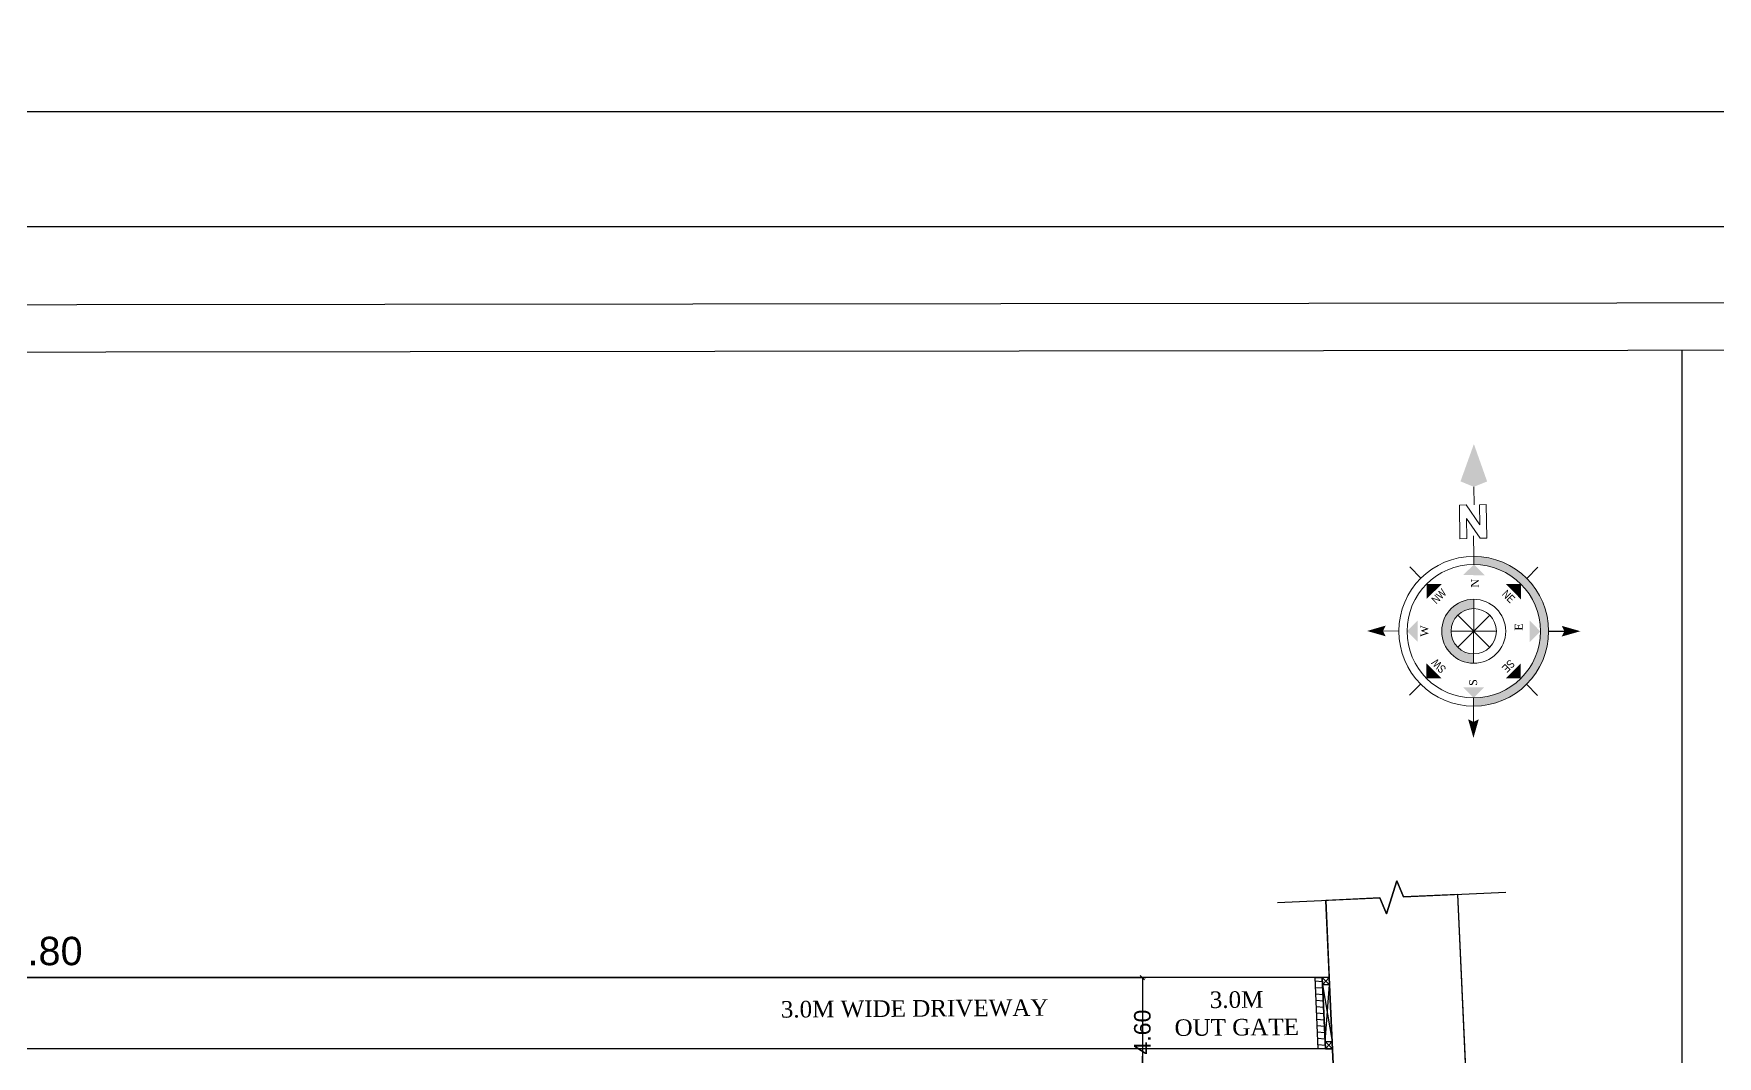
# Model space of a CAD drawing. Header units: metres. Extents: x 0 to 2231, y 0 to 2243.
# Drawn here: x 1953.3 to 2024.4, y 2198.4 to 2241.6 of the extents above; entities that cross this region are included whole.
import ezdxf
from ezdxf.enums import TextEntityAlignment as Align

# ---------------------------------------------------------------- set-up
doc = ezdxf.new("R2010")
doc.units = ezdxf.units.M
for name, color, linetype in [('00', 7, 'Continuous'), ('AS_AT_SITE', 6, 'Continuous'), ('BLK_1_LVL_0_SIDE_SETBACK1', 171, 'Continuous'), ('FMB_OR_PLR', 70, 'Continuous'), ('PLOT_BOUNDARY', 70, 'Continuous'), ('SUPER_IMPOSED', 5, 'Continuous')]:
    doc.layers.add(name, color=color, linetype=linetype)
doc.styles.add('i', font='romantic.ttf')
doc.styles.add('RomanS', font='ARIALN.TTF')
doc.styles.get("Standard").update_dxf_attribs({"font": 'arial.ttf'})
doc.dimstyles.get("Standard").update_dxf_attribs({"dimtxt": 0.18, "dimasz": 0.18, "dimexe": 0.18, "dimexo": 0.0625, "dimgap": 0.09, "dimtad": 0, "dimtih": 1, "dimtoh": 1, "dimdec": 4, "dimzin": 0, "dimdsep": 46, "dimtxsty": 'Standard', "dimcen": 0.09, "dimadec": 0, "dimazin": 0, "dimtfac": 1, "dimtdec": 4, "dimtofl": 0, "dimtmove": 0, "dimatfit": 3, "dimfxl": 0, "dimtolj": 1, "dimtzin": 0, "dimarcsym": 0})
doc.dimstyles.new('STANDARD$0', dxfattribs={"dimtxt": 0.25, "dimasz": 0.18, "dimexe": 0.15, "dimexo": 0.15, "dimgap": 0.1, "dimtad": 0, "dimzin": 0, "dimdsep": 46, "dimtxsty": 'Standard', "dimblk": 'OBLIQUE', "dimcen": 0.0625, "dimdle": 0.02, "dimadec": 0, "dimazin": 0, "dimtfac": 1, "dimtix": 1, "dimtofl": 0, "dimtmove": 2, "dimatfit": 3, "dimldrblk": 'OBLIQUE', "dimfxl": 0, "dimtolj": 1, "dimtzin": 0, "dimarcsym": 0})

# ---------------------------------------------------------------- blocks, each defined once
blk = doc.blocks.new('*D377')
at = {"layer": 'Defpoints', "color": 0}
for p in [(2008.02, 2202.813), (1900.22, 2201.696), (2008.02, 2201.697)]:
    blk.add_point(p, dxfattribs=at)
at = {"color": 0, "insert": (1952.79, 2202.813), "char_height": 1.2, "attachment_point": 5}
blk.add_mtext('\\A1;107.80', dxfattribs=at)
blk = doc.blocks.new('*D379')
at = {"layer": 'Defpoints', "color": 0}
for p in [(2008.02, 2201.697), (2010.057, 2157.543), (2010.891, 2157.582)]:
    blk.add_point(p, dxfattribs=at)
at = {"color": 0, "insert": (2009.937, 2178.265), "char_height": 1.2, "attachment_point": 5}
blk.add_mtext('\\A1;44.2000', dxfattribs=at)
blk = doc.blocks.new('_Oblique')
at = {"color": 0, "lineweight": -2}
blk.add_line((-0.5, -0.5), (0.5, 0.5), dxfattribs=at)
blk = doc.blocks.new('*D451')
at = {"color": 0, "lineweight": -2}
for p, q in [((2000.128, 2201.717), (2000.128, 2200.418)), ((2000.128, 2201.697), (2000.278, 2201.697)), ((2000.128, 2197.076), (2000.128, 2198.374)), ((2000.128, 2197.096), (2000.278, 2197.096))]:
    blk.add_line(p, q, dxfattribs=at)
at = {"layer": 'Defpoints', "color": 0}
for p in [(2000.128, 2201.697), (2000.128, 2201.697), (2000.128, 2197.096)]:
    blk.add_point(p, dxfattribs=at)
at = {"color": 0, "lineweight": -2, "xscale": 0.18, "yscale": 0.18, "zscale": 0.18}
for p, rotation in [((2000.128, 2201.697), 90), ((2000.128, 2197.096), 270)]:
    blk.add_blockref('_Oblique', p, dxfattribs=dict(at, rotation=rotation))
at = {"color": 0, "insert": (2000.128, 2199.396), "char_height": 0.7, "attachment_point": 5, "rotation": 90}
blk.add_mtext('\\A1;4.60', dxfattribs=at)
blk = doc.blocks.new('DIRECTION')
at = {"layer": '00', "lineweight": 20}
h = blk.add_hatch(color=7, dxfattribs=at)
h.paths.add_polyline_path([(2374.98, 1163.408), (2374.977, 1163.285, 1), (2375.022, 1165.532), (2375.02, 1165.409, -1)])
h.paths.add_polyline_path([(2375.007, 1164.748), (2375.009, 1164.889, 1), (2374.99, 1163.928), (2374.993, 1164.069, -1)])
at = {"layer": '00', "color": 7, "lineweight": 20}
for p, q in [((2375.04, 1166.575), (2375.042, 1166.306)), ((2375.022, 1165.532), (2375.02, 1165.841))]:
    blk.add_line(p, q, dxfattribs=at)
at = {"layer": '00', "color": 7, "linetype": 'ByBlock', "lineweight": 20}
for p, q in [((2374.818, 1165.8), (2374.818, 1166.305)), ((2374.818, 1166.305), (2374.919, 1166.305)), ((2374.919, 1166.305), (2375.12, 1166.002)), ((2375.12, 1166.002), (2375.12, 1166.305)), ((2375.12, 1166.305), (2375.221, 1166.305)), ((2375.221, 1166.305), (2375.221, 1165.8)), ((2375.12, 1165.8), (2374.919, 1166.103)), ((2374.919, 1166.103), (2374.919, 1165.8)), ((2374.919, 1165.8), (2374.818, 1165.8)), ((2375.221, 1165.8), (2375.12, 1165.8)), ((2375.022, 1165.532), (2375.02, 1165.409)), ((2374.221, 1165.219), (2374.057, 1165.39)), ((2375.81, 1165.187), (2375.981, 1165.352)), ((2374.993, 1164.069), (2375.007, 1164.748)), ((2375.007, 1164.748), (2374.993, 1164.069)), ((2375.007, 1164.748), (2375.009, 1164.889)), ((2373.876, 1164.431), (2373.639, 1164.436)), ((2374.66, 1164.415), (2375.339, 1164.402)), ((2375.339, 1164.402), (2374.66, 1164.415)), ((2374.755, 1164.173), (2375.245, 1164.644)), ((2375.245, 1164.644), (2374.755, 1164.173)), ((2375.235, 1164.163), (2374.764, 1164.653)), ((2374.764, 1164.653), (2375.235, 1164.163)), ((2376.123, 1164.389), (2376.361, 1164.384)), ((2376.123, 1164.386), (2376.361, 1164.381)), ((2374.993, 1164.069), (2374.99, 1163.928)), ((2374.189, 1163.63), (2374.018, 1163.465)), ((2374.977, 1163.285), (2374.98, 1163.408)), ((2375.778, 1163.598), (2375.943, 1163.427)), ((2374.977, 1163.285), (2374.973, 1163.047))]:
    blk.add_line(p, q, dxfattribs=at)
for radius in [1.124, 1.001, 0.48, 0.34]:
    blk.add_circle((2375, 1164.408), radius, dxfattribs=at)
for points in [[(2375.052, 1167.216), (2374.841, 1166.659), (2375.04, 1166.575)], [(2375.04, 1166.575), (2375.241, 1166.651), (2375.052, 1167.216)], [(2375.02, 1165.409), (2375.177, 1165.246), (2374.856, 1165.252)], [(2374.306, 1165.13), (2374.533, 1165.126), (2374.302, 1164.904)], [(2375.722, 1165.102), (2375.717, 1164.875), (2375.495, 1165.106)], [(2373.399, 1164.44), (2373.68, 1164.515), (2373.639, 1164.436)], [(2373.677, 1164.355), (2373.639, 1164.436), (2373.399, 1164.44)], [(2373.999, 1164.428), (2374.162, 1164.585), (2374.156, 1164.265)], [(2376, 1164.388), (2375.837, 1164.231), (2375.844, 1164.552)], [(2376.601, 1164.38), (2376.322, 1164.465), (2376.361, 1164.384)], [(2376.319, 1164.305), (2376.361, 1164.384), (2376.601, 1164.38)], [(2374.278, 1163.715), (2374.283, 1163.941), (2374.504, 1163.71)], [(2375.693, 1163.687), (2375.467, 1163.691), (2375.698, 1163.913)], [(2374.98, 1163.408), (2374.823, 1163.571), (2375.143, 1163.565)], [(2374.968, 1162.807), (2374.893, 1163.089), (2374.973, 1163.047)], [(2375.053, 1163.086), (2374.973, 1163.047), (2374.968, 1162.807)]]:
    blk.add_solid(points, dxfattribs=at)
at = {"layer": '00', "color": 7, "lineweight": 20}
for s, height, rotation, style, p in [('N', 0.12, 88.8543, 'i', (2375.094, 1165.126)), ('NW', 0.1201, 43.8543, 'RomanS', (2374.528, 1164.899)), ('NE', 0.1201, 313.8543, 'RomanS', (2375.49, 1164.879)), ('W', 0.12, 88.8543, 'i', (2374.319, 1164.422)), ('E', 0.12, 88.8543, 'i', (2375.736, 1164.459)), ('SW', 0.1201, 133.8543, 'RomanS', (2374.509, 1163.937)), ('SE', 0.1201, 223.8543, 'RomanS', (2375.47, 1163.918)), ('S', 0.12, 88.8543, 'i', (2375.037, 1163.637))]:
    blk.add_text(s, height=height, rotation=rotation, dxfattribs=dict(at, style=style)).set_placement(p, align=Align.CENTER)
blk = doc.blocks.new('*D567')
at = {"color": 0, "lineweight": -2}
for p, q in [((1887.03, 2238.278), (2048.761, 2238.278)), ((1887.05, 2238.128), (1887.05, 2238.428)), ((2231.394, 2238.278), (2069.663, 2238.278)), ((2231.374, 2238.128), (2231.374, 2238.428))]:
    blk.add_line(p, q, dxfattribs=at)
at = {"layer": 'Defpoints', "color": 0}
for p in [(2231.374, 2238.278), (1887.05, 2233.422), (2231.374, 2233.422)]:
    blk.add_point(p, dxfattribs=at)
at = {"color": 0, "lineweight": -2, "xscale": 0.18, "yscale": 0.18, "zscale": 0.18, "rotation": 180}
blk.add_blockref('_Oblique', (1887.05, 2238.278), dxfattribs=at)
at = {"color": 0, "lineweight": -2, "xscale": 0.18, "yscale": 0.18, "zscale": 0.18}
blk.add_blockref('_Oblique', (2231.374, 2238.278), dxfattribs=at)
at = {"color": 0, "insert": (2059.212, 2238.278), "char_height": 5, "attachment_point": 5}
blk.add_mtext('\\A1;344.32', dxfattribs=at)

msp = doc.modelspace()

# ---------------------------------------------------------------- hatches: boundary and pattern name
h = msp.add_hatch()
h.set_pattern_fill('ANSI31', color=256, scale=0.084, angle=130)
h.set_pattern_definition([(175, (-65731.8925, -38791.07246), (-0.0232444366, -0.265685126), [])])
h.paths.add_polyline_path([(2007.41973, 2201.69651), (2007.72005, 2201.69651), (2007.85844, 2198.69651), (2007.55812, 2198.69651)])

# ---------------------------------------------------------------- linework, layer by layer
for p, q in [((2022.91378, 2228.17098), (2022.91378, 2126.57098)), ((2015.8966, 2152.11691), (2013.44732, 2205.21407)), ((2010.31926, 2151.85963), (2007.86998, 2204.9568)), ((2008.02037, 2201.69651), (1900.22037, 2201.69651)), ((2007.55812, 2198.69651), (2007.41973, 2201.69651)), ((2007.85844, 2198.69651), (2007.72005, 2201.69651)), ((2007.72005, 2201.69651), (2008.03421, 2201.39651)), ((2007.73389, 2201.39651), (2008.02037, 2201.69651)), ((2008.03421, 2201.39651), (2007.73389, 2201.39651)), ((2007.73389, 2201.39651), (2008.14492, 2198.99651)), ((2007.8446, 2198.99651), (2008.03421, 2201.39651)), ((2008.15875, 2198.69651), (1921.56232, 2198.69651)), ((2007.8446, 2198.99651), (2008.14492, 2198.99651)), ((2007.8446, 2198.99651), (2008.15875, 2198.69651)), ((2007.85844, 2198.69651), (2008.14492, 2198.99651)), ((2007.85844, 2198.69651), (2008.15875, 2198.69651))]:
    msp.add_line(p, q)
for points in [[(1887.04979, 2233.42151), (2231.37444, 2233.42151), (2231.37444, 2121.45315), (1887.04979, 2121.45315)], [(1890.03211, 2230.05315), (2228.37444, 2230.42151), (2228.37444, 2124.82151), (1890.03211, 2124.45315)], [(1892.03211, 2228.05315), (2226.37444, 2228.42151), (2226.37444, 2126.82151), (1892.03211, 2126.45315)], [(2013.44732, 2205.21407), (2011.15812, 2205.10848), (2010.87673, 2205.7831), (2010.44056, 2204.38778), (2010.15918, 2205.0624), (2007.86998, 2204.9568), (2008.02037, 2201.69651), (2010.05707, 2157.54345), (2010.31926, 2151.85963), (2012.60846, 2151.96523), (2012.88984, 2151.29061), (2013.32601, 2152.68593), (2013.6074, 2152.01131), (2015.8966, 2152.11691)]]:
    msp.add_lwpolyline(points, close=True)
for points in [[(2005.84086, 2204.8632), (2010.15918, 2205.0624), (2010.44056, 2204.38778), (2010.87673, 2205.7831), (2011.15812, 2205.10848), (2015.47643, 2205.30767)], [(2007.41973, 2201.69651), (2007.72005, 2201.69651), (2007.85844, 2198.69651), (2007.55812, 2198.69651), (2007.41973, 2201.69651)]]:
    msp.add_lwpolyline(points)
at = {"layer": 'AS_AT_SITE', "color": 6}
msp.add_lwpolyline([(2008.02037, 2201.69651), (1900.22037, 2201.69651), (1901.94556, 2145.3229), (2010.05707, 2157.54345)], close=True, dxfattribs=at)
at = {"layer": 'BLK_1_LVL_0_SIDE_SETBACK1', "color": 171}
msp.add_lwpolyline([(1924.38509, 2197.09561), (1924.38509, 2201.69651), (2000.12832, 2201.69651), (2000.12832, 2197.09561)], close=True, dxfattribs=at)
at = {"layer": 'FMB_OR_PLR', "color": 70}
msp.add_lwpolyline([(2008.02037, 2201.69651), (1900.22037, 2201.69651), (1901.94556, 2145.3229), (2010.05707, 2157.54345)], close=True, dxfattribs=at)
at = {"layer": 'PLOT_BOUNDARY'}
msp.add_lwpolyline([(2008.02037, 2201.69651), (1900.22037, 2201.69651), (1901.94556, 2145.3229), (2010.05707, 2157.54345)], close=True, dxfattribs=at)
at = {"layer": 'SUPER_IMPOSED', "color": 5}
msp.add_lwpolyline([(2008.02037, 2201.69651), (1900.22037, 2201.69651), (1901.94556, 2145.3229), (2010.05707, 2157.54345)], close=True, dxfattribs=at)

# ---------------------------------------------------------------- block references
at = {"xscale": 2.814319610250417, "yscale": 2.814319610250417, "zscale": 2.814319610250417, "rotation": 1.005774407110138}
msp.add_blockref('DIRECTION', (-4611.33283, -1177.51155), dxfattribs=at)

# ---------------------------------------------------------------- texts
at = {"char_height": 0.7, "attachment_point": 7, "rotation": 0.4073419}
for s, insert, width in [('{\\fTimes New Roman|b0|i0|c0|p18;\\W9.11945; \\W1;3.0M \\P{\\W3.448549; }OUT GATE}', (2000.57573, 2199.21706), 6.8603609), ('{\\fTimes New Roman|b0|i0|c0|p18;\\W9.58218; \\W1;3.0M WIDE DRIVEWAY}', (1982.3219, 2199.9731), 15.9466523)]:
    msp.add_mtext(s, dxfattribs=dict(at, insert=insert, width=width))

# ---------------------------------------------------------------- dimensions: what is measured, and where the dimension line sits
dim = msp.add_linear_dim(base=(2231.37444, 2238.27806), p1=(1887.04979, 2233.42151), p2=(2231.37444, 2233.42151), dimstyle='STANDARD$0', override={"dimtxt": 5})
dim.commit()
dim.dimension.update_dxf_attribs({"geometry": '*D567', "text_midpoint": (2059.21212, 2238.27806)})
for base, p1, p2, angle, dimstyle, override, picture, middle in [((2008.02037, 2202.8126), (1900.22038, 2201.69646), (2008.02037, 2201.69651), 0.0000263, 'STANDARD$0', {"dimtxt": 1.2, "dimexe": 0.18, "dimexo": 0.0625, "dimgap": 0.09, "dimcen": 0.09, "dimdle": 0, "dimse1": 1, "dimse2": 1, "dimsd1": 1, "dimsd2": 1, "dimtix": 0, "dimtmove": 0, "dimfxl": 1, "dimfxlon": 0}, '*D377', (1952.79014, 2202.8126)), ((2010.89075, 2157.5819), (2008.02037, 2201.69651), (2010.05707, 2157.54345), 272.6410818, 'Standard', {"dimtxt": 1.2, "dimse1": 1, "dimse2": 1, "dimsd1": 1, "dimsd2": 1}, '*D379', (2009.93667, 2178.2652))]:
    dim = msp.add_linear_dim(base=base, p1=p1, p2=p2, angle=angle, dimstyle=dimstyle, override=override)
    dim.commit()
    dim.dimension.update_dxf_attribs({"geometry": picture, "text_midpoint": middle, "dimtype": 161})
dim = msp.add_aligned_dim(p1=(2000.12832, 2197.09561), p2=(2000.12832, 2201.69651), distance=0, dimstyle='STANDARD$0', override={"dimtxt": 0.7})
dim.commit()
dim.dimension.update_dxf_attribs({"geometry": '*D451', "text_midpoint": (2000.12832, 2199.39606)})

doc.saveas('drawing.dxf')
